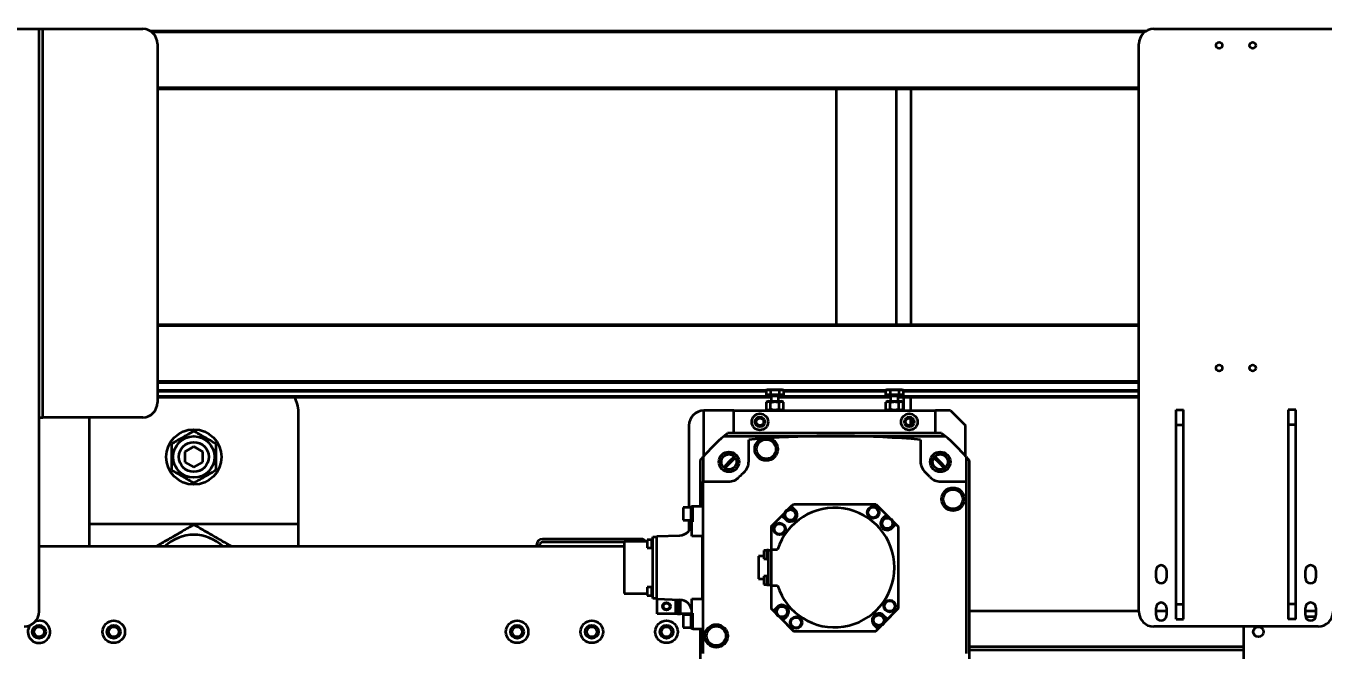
# Model space of a CAD drawing. Header units: millimetres. Extents: x 0 to 420, y 0 to 297.
# Drawn here: x 305.12 to 313.8, y 165.2 to 169.38 of the extents above; entities that cross this region are included whole.
import ezdxf

# ---------------------------------------------------------------- set-up
doc = ezdxf.new("R2010")
doc.units = ezdxf.units.MM
doc.layers.add('尺寸线层', color=150, linetype='Continuous')
doc.styles.add('SLDTEXTSTYLE2', font='TXT', dxfattribs={"width": 0.7})
doc.dimstyles.new('SLDDIMSTYLE0', dxfattribs={"dimtxt": 3.5, "dimasz": 3.302, "dimexe": 0, "dimexo": 0.0625, "dimgap": 0.875, "dimtad": 1, "dimdec": 1, "dimlfac": 100, "dimrnd": 1e-09, "dimzin": 12, "dimdsep": 46, "dimtxsty": 'SLDTEXTSTYLE2', "dimsah": 1, "dimcen": 0.09, "dimadec": 0, "dimazin": 3, "dimtfac": 1, "dimtdec": 3, "dimtofl": 0, "dimtmove": 0, "dimatfit": 3, "dimfxl": 0, "dimfrac": 2, "dimtolj": 1, "dimtzin": 12, "dimarcsym": 0})

# ---------------------------------------------------------------- blocks, each defined once
blk = doc.blocks.new('_D')
at = {"layer": '尺寸线层'}
for p, q in [((291.9431, 202.6412), (364.6876, 202.6412)), ((363.6876, 202.6412), (363.6876, 128.5802)), ((326.1167, 128.5802), (364.6876, 128.5802))]:
    blk.add_line(p, q, dxfattribs=at)
for points in [[(363.6876, 202.6412), (363.1796, 199.3392), (364.1956, 199.3392)], [(363.6876, 128.5802), (364.1956, 131.8822), (363.1796, 131.8822)]]:
    blk.add_solid(points, dxfattribs=at)
at = {"layer": '尺寸线层', "insert": (359.1758, 158.5376), "char_height": 3.5, "attachment_point": 1, "rotation": 90, "style": 'SLDTEXTSTYLE2'}
blk.add_mtext('7406.11', dxfattribs=at)
blk = doc.blocks.new('_D_6')
at = {"layer": '尺寸线层'}
for p, q in [((91.2154, 164.9172), (91.2154, 234.1922)), ((321.3154, 165.1871), (321.3154, 234.1922)), ((321.3154, 233.1922), (91.2154, 233.1922))]:
    blk.add_line(p, q, dxfattribs=at)
for points in [[(91.2154, 233.1922), (94.5174, 232.6842), (94.5174, 233.7002)], [(321.3154, 233.1922), (318.0134, 233.7002), (318.0134, 232.6842)]]:
    blk.add_solid(points, dxfattribs=at)
at = {"layer": '尺寸线层', "insert": (205.1726, 237.704), "char_height": 3.5, "attachment_point": 1, "style": 'SLDTEXTSTYLE2'}
blk.add_mtext('23010', dxfattribs=at)
blk = doc.blocks.new('_D_7')
at = {"layer": '尺寸线层'}
for p, q in [((70.597, 160.4022), (70.597, 246.1922)), ((332.8156, 175.1167), (332.8156, 246.1922)), ((332.8156, 245.1922), (70.597, 245.1922))]:
    blk.add_line(p, q, dxfattribs=at)
for points in [[(70.597, 245.1922), (73.899, 244.6842), (73.899, 245.7002)], [(332.8156, 245.1922), (329.5136, 245.7002), (329.5136, 244.6842)]]:
    blk.add_solid(points, dxfattribs=at)
at = {"layer": '尺寸线层', "insert": (202.8758, 249.704), "char_height": 3.5, "attachment_point": 1, "style": 'SLDTEXTSTYLE2'}
blk.add_mtext('26221.85', dxfattribs=at)

msp = doc.modelspace()

# ---------------------------------------------------------------- linework, layer by layer
at = {"color": 7, "linetype": 'Continuous', "lineweight": 35}
for p, q in [((304.0092, 169.3572), (305.2092, 169.3572)), ((305.2092, 166.7572), (305.2092, 169.3572)), ((305.2092, 169.3572), (305.2351, 169.3572)), ((305.2351, 166.7572), (305.2351, 169.3572)), ((305.2351, 169.3572), (305.9049, 169.3572)), ((312.6188, 169.3429), (305.9547, 169.3429)), ((305.9557, 169.3422), (312.6177, 169.3422)), ((305.9628, 169.3372), (312.6104, 169.3372)), ((312.6704, 169.3572), (313.8704, 169.3572)), ((306.0015, 169.2572), (306.0015, 166.8572)), ((312.5704, 165.4572), (312.5704, 169.2572)), ((312.5704, 168.9622), (306.0015, 168.9622)), ((306.0015, 168.9572), (312.5704, 168.9572)), ((310.5454, 168.9572), (310.5454, 167.3772)), ((310.9454, 168.9572), (310.9454, 167.3772)), ((311.0454, 168.9572), (311.0454, 167.3772)), ((312.5704, 167.3772), (306.0015, 167.3772)), ((306.0015, 167.3722), (312.5704, 167.3722)), ((312.5704, 166.9972), (306.0015, 166.9972)), ((312.5704, 166.9922), (306.0015, 166.9922)), ((306.0015, 166.9916), (312.5704, 166.9916)), ((310.0765, 166.9369), (306.0015, 166.9369)), ((306.0015, 166.9326), (310.0765, 166.9326)), ((310.1092, 166.8972), (306.0015, 166.8972)), ((306.0015, 166.8922), (310.1092, 166.8922)), ((310.0842, 166.9422), (310.0765, 166.9394)), ((310.0765, 166.9394), (310.0909, 166.9422)), ((310.0765, 166.9394), (310.0765, 166.9072)), ((310.1053, 166.9072), (310.0765, 166.9072)), ((310.0907, 166.8662), (310.0765, 166.858)), ((310.0909, 166.9422), (310.0842, 166.9422)), ((310.0855, 166.9072), (310.0905, 166.9022)), ((310.0905, 166.9022), (310.1779, 166.9022)), ((310.0907, 166.8662), (310.1777, 166.8662)), ((310.0909, 166.9422), (310.1053, 166.9394)), ((310.1342, 166.9422), (310.0909, 166.9422)), ((310.1053, 166.9394), (310.1342, 166.9422)), ((310.1053, 166.9394), (310.1053, 166.9072)), ((310.1631, 166.9072), (310.1053, 166.9072)), ((310.1092, 166.9022), (310.1092, 166.8662)), ((310.1342, 166.9422), (310.1631, 166.9394)), ((310.1775, 166.9422), (310.1342, 166.9422)), ((310.1592, 166.8662), (310.1592, 166.9022)), ((310.9092, 166.8972), (310.1592, 166.8972)), ((310.1592, 166.8922), (310.9092, 166.8922)), ((310.1631, 166.9394), (310.1775, 166.9422)), ((310.1631, 166.9394), (310.1631, 166.9072)), ((310.1919, 166.9072), (310.1631, 166.9072)), ((310.1775, 166.9422), (310.1919, 166.9394)), ((310.1842, 166.9422), (310.1775, 166.9422)), ((310.1919, 166.858), (310.1777, 166.8662)), ((310.1779, 166.9022), (310.1829, 166.9072)), ((310.1919, 166.9394), (310.1842, 166.9422)), ((310.1919, 166.9394), (310.1919, 166.9072)), ((310.8765, 166.9369), (310.1919, 166.9369)), ((310.1919, 166.9326), (310.8765, 166.9326)), ((310.8842, 166.9422), (310.8765, 166.9394)), ((310.8765, 166.9394), (310.8909, 166.9422)), ((310.8765, 166.9072), (310.8765, 166.9394)), ((310.9053, 166.9072), (310.8765, 166.9072)), ((310.8907, 166.8662), (310.8765, 166.858)), ((310.8909, 166.9422), (310.8842, 166.9422)), ((310.8855, 166.9072), (310.8905, 166.9022)), ((310.8905, 166.9022), (310.9779, 166.9022)), ((310.8907, 166.8662), (310.9777, 166.8662)), ((310.8909, 166.9422), (310.9053, 166.9394)), ((310.9342, 166.9422), (310.8909, 166.9422)), ((310.9053, 166.9394), (310.9342, 166.9422)), ((310.9053, 166.9394), (310.9053, 166.9072)), ((310.9631, 166.9072), (310.9053, 166.9072)), ((310.9092, 166.9022), (310.9092, 166.8662)), ((310.9342, 166.9422), (310.9631, 166.9394)), ((310.9775, 166.9422), (310.9342, 166.9422)), ((310.9592, 166.8662), (310.9592, 166.9022)), ((312.5704, 166.8972), (310.9592, 166.8972)), ((310.9592, 166.8922), (312.5704, 166.8922)), ((310.9631, 166.9394), (310.9775, 166.9422)), ((310.9631, 166.9394), (310.9631, 166.9072)), ((310.9919, 166.9072), (310.9631, 166.9072)), ((310.9775, 166.9422), (310.9919, 166.9394)), ((310.9842, 166.9422), (310.9775, 166.9422)), ((310.9919, 166.858), (310.9777, 166.8662)), ((310.9779, 166.9022), (310.9829, 166.9072)), ((310.9919, 166.9394), (310.9842, 166.9422)), ((310.9919, 166.9394), (310.9919, 166.9072)), ((312.5704, 166.9369), (310.9919, 166.9369)), ((310.9919, 166.9326), (312.5704, 166.9326)), ((310.9954, 166.8922), (310.9954, 166.8022)), ((311.0454, 166.8022), (311.0454, 166.8922)), ((306.9454, 166.0422), (306.9454, 166.7922)), ((309.6592, 166.4985), (309.6592, 166.8022)), ((309.8592, 166.8022), (309.6592, 166.8022)), ((309.8592, 166.6522), (309.8592, 166.8022)), ((309.8592, 166.8022), (311.2092, 166.8022)), ((310.0765, 166.858), (310.0765, 166.8105)), ((310.0765, 166.8105), (310.0907, 166.8022)), ((310.1053, 166.8105), (310.1053, 166.858)), ((310.1631, 166.8105), (310.1631, 166.858)), ((310.1777, 166.8022), (310.1919, 166.8105)), ((310.1919, 166.8105), (310.1919, 166.858)), ((310.8765, 166.8105), (310.8765, 166.858)), ((310.8765, 166.8105), (310.8907, 166.8022)), ((310.9053, 166.8105), (310.9053, 166.858)), ((310.9631, 166.8105), (310.9631, 166.858)), ((310.9777, 166.8022), (310.9919, 166.8105)), ((310.9919, 166.8105), (310.9919, 166.858)), ((311.3092, 166.8022), (311.2092, 166.8022)), ((311.2092, 166.6522), (311.2092, 166.8022)), ((311.3092, 166.8022), (311.4092, 166.7022)), ((312.8204, 166.7072), (312.8204, 166.8072)), ((312.8204, 166.8072), (312.8704, 166.8072)), ((312.8704, 166.7072), (312.8704, 166.8072)), ((313.6204, 166.8072), (313.5704, 166.8072)), ((313.5704, 166.8072), (313.5704, 166.7072)), ((313.6204, 166.7072), (313.6204, 166.8072)), ((305.2092, 166.7572), (305.2351, 166.7572)), ((305.2092, 165.4572), (305.2092, 166.7572)), ((305.9049, 166.7572), (305.2351, 166.7572)), ((305.5454, 166.7572), (305.5454, 166.0422)), ((309.5592, 166.7022), (309.5592, 166.1547)), ((311.0454, 166.7049), (311.0454, 166.7496)), ((311.4092, 166.4985), (311.4092, 166.7022)), ((312.8204, 166.7072), (312.8704, 166.7072)), ((312.8204, 165.5072), (312.8204, 166.7072)), ((312.8704, 165.5072), (312.8704, 166.7072)), ((313.6204, 166.7072), (313.5704, 166.7072)), ((313.5704, 166.7072), (313.5704, 165.5072)), ((313.6204, 165.5072), (313.6204, 166.7072)), ((309.7939, 166.6322), (309.8183, 166.6522)), ((309.7939, 166.6322), (310.5342, 166.6322)), ((311.2501, 166.6522), (309.8183, 166.6522)), ((309.9592, 166.4627), (309.9592, 166.6079)), ((310.5342, 166.6322), (311.2745, 166.6322)), ((311.1092, 166.6079), (311.1092, 166.4627)), ((311.2501, 166.6522), (311.2745, 166.6322)), ((306.2454, 166.5615), (306.1854, 166.5269)), ((306.1854, 166.5269), (306.1854, 166.4576)), ((306.3054, 166.5269), (306.2454, 166.5615)), ((306.3054, 166.4576), (306.3054, 166.5269)), ((306.1854, 166.4576), (306.2454, 166.423)), ((306.2454, 166.423), (306.3054, 166.4576)), ((309.6342, 166.4681), (309.6542, 166.4926)), ((309.6342, 166.4681), (309.6342, 166.1622)), ((309.6542, 166.4926), (309.6542, 166.3272)), ((311.4142, 166.4926), (311.4142, 166.3272)), ((311.4142, 166.4926), (311.4342, 166.4681)), ((311.4342, 166.4681), (311.4342, 165.0363)), ((309.6542, 165.1772), (309.6542, 166.3272)), ((309.6542, 166.3272), (309.8237, 166.3272)), ((311.2447, 166.3272), (311.4142, 166.3272)), ((311.4142, 166.3272), (311.4142, 165.1772)), ((310.2237, 166.1418), (310.2592, 166.1772)), ((310.2442, 166.1622), (310.2592, 166.1772)), ((310.2592, 166.1772), (310.8092, 166.1772)), ((310.2592, 166.1772), (310.2592, 166.1772)), ((310.8092, 166.1772), (310.8807, 166.1057)), ((310.8092, 166.1772), (310.9014, 166.0851)), ((310.8092, 166.1772), (310.8092, 166.1772)), ((309.5712, 166.1547), (309.5212, 166.1547)), ((309.5212, 166.1547), (309.5212, 166.0697)), ((309.5842, 166.1582), (309.5712, 166.1582)), ((309.5712, 166.1582), (309.5712, 166.0662)), ((309.5792, 166.1622), (309.5842, 166.1622)), ((309.5792, 166.1622), (309.5792, 166.1582)), ((309.5842, 166.1622), (309.6542, 166.1622)), ((309.5842, 166.0572), (309.5842, 166.1622)), ((310.1092, 166.0273), (310.2014, 166.1194)), ((310.1092, 166.0272), (310.1807, 166.0988)), ((310.1807, 166.0988), (310.2013, 166.1194)), ((310.1807, 166.0988), (310.2067, 166.0728)), ((310.2237, 166.1418), (310.2442, 166.1622)), ((310.2667, 166.1397), (310.2442, 166.1622)), ((310.8807, 166.1057), (310.8547, 166.0797)), ((310.8807, 166.1057), (310.9013, 166.0851)), ((305.5454, 166.0422), (305.5454, 165.8922)), ((306.9454, 166.0422), (305.5454, 166.0422)), ((306.9454, 165.8922), (306.9454, 166.0422)), ((309.5212, 166.0697), (309.5712, 166.0697)), ((309.5592, 166.0697), (309.5592, 165.9978)), ((309.5712, 166.0662), (309.5842, 166.0662)), ((309.5792, 166.0662), (309.5792, 166.0572)), ((309.5792, 165.9622), (309.5792, 166.0572)), ((309.5792, 166.0572), (309.5842, 166.0572)), ((310.1092, 166.0272), (310.1092, 166.0273)), ((310.1092, 166.0272), (310.1092, 165.8722)), ((310.9216, 166.0197), (310.9442, 166.0423)), ((310.9237, 166.0627), (310.9442, 166.0423)), ((310.9237, 166.0627), (310.9592, 166.0273)), ((310.9442, 166.0423), (310.9592, 166.0272)), ((310.9592, 166.0273), (310.9592, 166.0272)), ((310.9592, 166.0272), (310.9592, 165.4772)), ((309.2392, 165.9422), (308.5792, 165.9422)), ((309.1257, 165.9222), (308.5792, 165.9222)), ((309.1257, 165.9222), (308.5792, 165.9222)), ((309.2797, 165.9269), (309.1257, 165.9269)), ((309.1257, 165.9269), (309.1257, 165.5776)), ((309.3097, 165.9385), (309.2797, 165.9385)), ((309.2797, 165.9385), (309.2797, 165.8835)), ((309.3167, 165.9405), (309.3097, 165.9405)), ((309.3097, 165.9405), (309.3097, 165.8815)), ((309.3167, 165.9586), (309.3442, 165.9586)), ((309.3167, 165.5459), (309.3167, 165.9586)), ((309.3442, 165.9622), (309.4972, 165.9676)), ((309.3442, 165.5422), (309.3442, 165.9622)), ((309.6492, 165.9622), (309.5792, 165.9622)), ((309.6492, 165.5422), (309.6492, 165.9622)), ((309.1257, 165.8922), (305.2092, 165.8922)), ((308.5392, 165.9022), (308.5392, 165.8922)), ((308.5592, 165.9022), (308.5592, 165.8922)), ((308.5592, 165.9022), (308.5592, 165.8922)), ((309.2797, 165.8835), (309.3097, 165.8835)), ((309.3097, 165.8815), (309.3167, 165.8815)), ((310.0602, 165.8287), (310.0252, 165.8287)), ((310.0252, 165.8287), (310.0252, 165.6757)), ((310.0802, 165.8665), (310.0602, 165.8665)), ((310.0602, 165.8665), (310.0602, 165.8105)), ((310.0872, 165.868), (310.0802, 165.868)), ((310.0802, 165.868), (310.0802, 165.809)), ((310.0922, 165.8685), (310.0872, 165.8685)), ((310.0872, 165.8685), (310.0872, 165.8085)), ((310.0922, 165.8692), (310.1092, 165.8692)), ((310.0922, 165.6352), (310.0922, 165.8692)), ((310.1092, 165.8722), (310.1526, 165.8722)), ((310.1092, 165.8722), (310.1092, 165.6322)), ((310.0602, 165.8105), (310.0802, 165.8105)), ((310.0802, 165.809), (310.0872, 165.809)), ((310.0872, 165.8085), (310.0922, 165.8085)), ((310.0252, 165.6757), (310.0602, 165.6757)), ((310.0802, 165.6939), (310.0602, 165.6939)), ((310.0602, 165.6939), (310.0602, 165.6379)), ((310.0872, 165.6954), (310.0802, 165.6954)), ((310.0802, 165.6954), (310.0802, 165.6364)), ((310.0922, 165.6959), (310.0872, 165.6959)), ((310.0872, 165.6959), (310.0872, 165.6359)), ((312.6854, 165.6822), (312.6854, 165.7322)), ((312.7554, 165.7322), (312.7554, 165.6822)), ((313.6854, 165.6822), (313.6854, 165.7322)), ((313.7554, 165.7322), (313.7554, 165.6822)), ((309.1257, 165.5776), (309.2797, 165.5776)), ((309.3097, 165.621), (309.2797, 165.621)), ((309.2797, 165.621), (309.2797, 165.566)), ((309.2797, 165.566), (309.3097, 165.566)), ((309.3167, 165.623), (309.3097, 165.623)), ((309.3097, 165.623), (309.3097, 165.564)), ((309.3097, 165.564), (309.3167, 165.564)), ((310.0602, 165.6379), (310.0802, 165.6379)), ((310.0802, 165.6364), (310.0872, 165.6364)), ((310.0872, 165.6359), (310.0922, 165.6359)), ((310.1092, 165.6352), (310.0922, 165.6352)), ((310.1092, 165.6322), (310.1526, 165.6322)), ((310.1092, 165.6322), (310.1092, 165.4772)), ((309.3442, 165.5459), (309.3167, 165.5459)), ((309.3442, 165.5422), (309.4972, 165.5369)), ((309.3467, 165.4422), (309.3467, 165.5422)), ((309.4717, 165.4422), (309.4717, 165.5378)), ((309.4817, 165.5374), (309.4817, 165.4422)), ((309.5017, 165.4422), (309.5017, 165.5366)), ((309.5792, 165.4472), (309.5792, 165.5422)), ((309.5792, 165.5422), (309.6492, 165.5422)), ((310.1242, 165.4622), (310.1092, 165.4772)), ((310.1092, 165.4772), (310.1447, 165.4417)), ((310.1092, 165.4772), (310.1092, 165.4772)), ((310.1467, 165.4847), (310.1242, 165.4622)), ((310.867, 165.385), (310.9592, 165.4772)), ((310.9592, 165.4772), (310.8877, 165.4057)), ((310.9592, 165.4772), (310.9592, 165.4772)), ((312.6854, 165.4322), (312.6854, 165.4822)), ((312.7554, 165.4822), (312.7554, 165.4322)), ((312.8204, 165.5072), (312.8704, 165.5072)), ((312.8204, 165.4072), (312.8204, 165.5072)), ((312.8704, 165.4072), (312.8704, 165.5072)), ((313.6204, 165.5072), (313.5704, 165.5072)), ((313.5704, 165.5072), (313.5704, 165.4072)), ((313.6204, 165.4072), (313.6204, 165.5072)), ((313.6854, 165.4322), (313.6854, 165.4822)), ((313.7554, 165.4822), (313.7554, 165.4322)), ((309.4717, 165.4422), (309.3467, 165.4422)), ((309.4817, 165.4422), (309.4717, 165.4422)), ((309.4817, 165.4422), (309.5017, 165.4422)), ((309.5792, 165.4422), (309.5017, 165.4422)), ((309.5712, 165.4347), (309.5212, 165.4347)), ((309.5212, 165.4347), (309.5212, 165.3497)), ((309.5842, 165.4382), (309.5712, 165.4382)), ((309.5712, 165.4382), (309.5712, 165.3462)), ((309.5792, 165.4472), (309.5842, 165.4472)), ((309.5792, 165.4472), (309.5792, 165.4382)), ((309.5842, 165.3422), (309.5842, 165.4472)), ((310.1242, 165.4622), (310.1446, 165.4418)), ((310.167, 165.4194), (310.1877, 165.3988)), ((310.167, 165.4194), (310.2592, 165.3272)), ((310.1877, 165.3988), (310.2136, 165.4247)), ((310.2592, 165.3272), (310.1877, 165.3988)), ((310.8877, 165.4057), (310.8617, 165.4317)), ((310.867, 165.3851), (310.8877, 165.4057)), ((311.4342, 165.4622), (312.5704, 165.4622)), ((312.6854, 165.4622), (312.7554, 165.4622)), ((312.8204, 165.4072), (312.8704, 165.4072)), ((313.6204, 165.4072), (313.5704, 165.4072)), ((313.6854, 165.4622), (313.7554, 165.4622)), ((313.7539, 165.4222), (313.6868, 165.4222)), ((309.5212, 165.3497), (309.5712, 165.3497)), ((309.5712, 165.3462), (309.5842, 165.3462)), ((309.5792, 165.3462), (309.5792, 165.3422)), ((309.5842, 165.3422), (309.5792, 165.3422)), ((309.5842, 165.3422), (309.6542, 165.3422)), ((309.6342, 165.3422), (309.6342, 165.0363)), ((310.2592, 165.3272), (310.8092, 165.3272)), ((310.2592, 165.3272), (310.2592, 165.3272)), ((310.8017, 165.3648), (310.8242, 165.3423)), ((310.8092, 165.3272), (310.8447, 165.3627)), ((310.8242, 165.3423), (310.8092, 165.3272)), ((310.8092, 165.3272), (310.8092, 165.3272)), ((310.8242, 165.3423), (310.8446, 165.3627)), ((313.7704, 165.3572), (312.6704, 165.3572)), ((313.2704, 165.3572), (313.2704, 165.0222)), ((313.2704, 165.2222), (311.4342, 165.2222)), ((311.4342, 165.2022), (313.2704, 165.2022))]:
    msp.add_line(p, q, dxfattribs=at)
at = {"color": 7, "linetype": 'Continuous', "lineweight": 35, "flags": 128}
for points in [[(309.8641, 166.4945), (309.8271, 166.4593), (309.7919, 166.4224)], [(309.8692, 166.4857), (309.8342, 166.4523), (309.8004, 166.4168)], [(311.2685, 166.4162), (311.2342, 166.4523), (311.1982, 166.4866)], [(311.2764, 166.4224), (311.2413, 166.4593), (311.2043, 166.4945)], [(305.1839, 165.3928), (305.1931, 165.3955), (305.2092, 165.3972)]]:
    msp.add_lwpolyline(points, dxfattribs=at)
at = {"color": 7, "linetype": 'Continuous', "lineweight": 35}
for centre, radius in [((313.1079, 169.2472), 0.021), ((313.3329, 169.2472), 0.021), ((313.1079, 167.0872), 0.021), ((313.3329, 167.0872), 0.021), ((310.0342, 166.7272), 0.055), ((311.0342, 166.7272), 0.055), ((310.0342, 166.7272), 0.033), ((310.0342, 166.7272), 0.025), ((311.0342, 166.7272), 0.033), ((311.0342, 166.7272), 0.025), ((306.2454, 166.4922), 0.185), ((306.2454, 166.4922), 0.1385), ((310.0767, 166.5447), 0.077), ((310.0767, 166.5447), 0.065), ((306.2454, 166.4922), 0.1), ((309.8271, 166.4593), 0.0675), ((311.2413, 166.4593), 0.0675), ((309.8271, 166.4593), 0.051), ((311.2413, 166.4593), 0.051), ((311.3266, 166.2097), 0.077), ((311.3266, 166.2097), 0.065), ((310.2385, 166.1046), 0.04), ((310.2385, 166.1046), 0.038), ((310.2385, 166.1046), 0.035), ((310.7923, 166.1209), 0.04), ((310.7923, 166.1209), 0.038), ((310.7923, 166.1209), 0.035), ((310.8866, 166.0479), 0.04), ((310.8866, 166.0479), 0.038), ((310.8866, 166.0479), 0.035), ((310.1656, 166.0103), 0.04), ((310.1656, 166.0103), 0.038), ((310.1656, 166.0103), 0.035), ((309.4092, 165.4922), 0.026), ((309.4092, 165.4922), 0.021), ((310.1818, 165.4566), 0.04), ((310.1818, 165.4566), 0.038), ((310.1818, 165.4566), 0.035), ((310.9028, 165.4941), 0.04), ((310.9028, 165.4941), 0.038), ((310.9028, 165.4941), 0.035), ((305.7092, 165.3222), 0.075), ((308.4092, 165.3222), 0.075), ((308.9092, 165.3222), 0.075), ((309.4092, 165.3222), 0.075), ((310.2761, 165.3836), 0.04), ((310.2761, 165.3836), 0.038), ((310.2761, 165.3836), 0.035), ((310.8299, 165.3999), 0.04), ((310.8299, 165.3999), 0.038), ((310.8299, 165.3999), 0.035), ((305.2092, 165.3222), 0.045), ((305.2092, 165.3222), 0.034), ((305.7092, 165.3222), 0.045), ((305.7092, 165.3222), 0.034), ((308.4092, 165.3222), 0.045), ((308.4092, 165.3222), 0.034), ((308.9092, 165.3222), 0.045), ((308.9092, 165.3222), 0.034), ((309.4092, 165.3222), 0.045), ((309.4092, 165.3222), 0.034), ((309.7418, 165.2947), 0.077), ((309.7418, 165.2947), 0.065), ((313.3704, 165.3222), 0.034)]:
    msp.add_circle(centre, radius, dxfattribs=at)
for centre, radius, start, end in [((305.9031, 169.2589), 0.0983, 359.02424, 88.98981), ((312.6704, 169.2572), 0.1, 90, 180), ((306.7454, 166.7922), 0.2, 0, 30), ((305.9031, 166.8556), 0.0983, 271.01019, 0.97576), ((309.6592, 166.7022), 0.1, 90, 180), ((310.5342, 165.7522), 1.15, 130.07366, 139.92634), ((310.5342, 159.8322), 6.8, 94.12999, 94.85066), ((310.5342, 159.8322), 6.8, 85.14934, 93.6682), ((310.5342, 165.7522), 1.15, 40.07366, 49.92634), ((309.8592, 166.4627), 0.1, 313.53326, 0), ((311.2092, 166.4627), 0.1, 180, 226.46674), ((309.8237, 166.4272), 0.1, 270, 316.46674), ((310.5342, 165.7522), 0.88, 133.53326, 136.46674), ((310.5342, 165.7522), 0.88, 43.53326, 46.46674), ((311.2447, 166.4272), 0.1, 223.53326, 270), ((310.5342, 165.7522), 0.4, 197.4576, 162.5424), ((310.2385, 166.1046), 0.045, 225, 51.21563), ((309.4942, 166.0525), 0.085, 272, 360), ((310.8866, 166.0479), 0.045, 135, 321.21563), ((306.2454, 165.6922), 0.2795, 45.6894, 134.3106), ((308.5792, 165.9022), 0.04, 90, 180), ((308.5792, 165.9022), 0.02, 90, 180), ((308.5792, 165.9022), 0.02, 90, 180), ((309.2392, 165.9022), 0.04, 37.99735, 90), ((312.7204, 165.7322), 0.035, 0, 180), ((313.7204, 165.7322), 0.035, 0, 180), ((312.7204, 165.6822), 0.035, 180, 0), ((313.7204, 165.6822), 0.035, 180, 0), ((309.4942, 165.452), 0.085, 360, 88), ((310.1818, 165.4566), 0.045, 315, 141.21563), ((312.7204, 165.4822), 0.035, 0, 180), ((313.7204, 165.4822), 0.035, 0, 180), ((305.1092, 165.4572), 0.1, 270, 0), ((305.2092, 165.3222), 0.075, 142.96754, 90), ((310.8299, 165.3999), 0.045, 45, 231.21563), ((312.6704, 165.4572), 0.1, 180, 270), ((312.7204, 165.4322), 0.035, 180, 0), ((313.7204, 165.4322), 0.035, 180, 0), ((313.7704, 165.4572), 0.1, 270, 0)]:
    msp.add_arc(centre, radius, start, end, dxfattribs=at)
for points, knots in [([(310.0765, 166.858), (310.0816, 166.8604), (310.0913, 166.8647), (310.1009, 166.8601), (310.1053, 166.858)], [0, 0, 0, 0, 0.534747, 1, 1, 1, 1]), ([(310.1053, 166.858), (310.1156, 166.8604), (310.1349, 166.8647), (310.1541, 166.8601), (310.1631, 166.858)], [0, 0, 0, 0, 0.534747, 1, 1, 1, 1]), ([(310.1631, 166.858), (310.1682, 166.8604), (310.1779, 166.8647), (310.1875, 166.8601), (310.1919, 166.858)], [0, 0, 0, 0, 0.534747, 1, 1, 1, 1]), ([(310.8765, 166.858), (310.8816, 166.8604), (310.8913, 166.8647), (310.9009, 166.8601), (310.9053, 166.858)], [0, 0, 0, 0, 0.534747, 1, 1, 1, 1]), ([(310.9053, 166.858), (310.9156, 166.8604), (310.9349, 166.8647), (310.9541, 166.8601), (310.9631, 166.858)], [0, 0, 0, 0, 0.534747, 1, 1, 1, 1]), ([(310.9631, 166.858), (310.9682, 166.8604), (310.9779, 166.8647), (310.9875, 166.8601), (310.9919, 166.858)], [0, 0, 0, 0, 0.534747, 1, 1, 1, 1]), ([(310.1053, 166.8105), (310.1002, 166.8081), (310.0905, 166.8038), (310.0809, 166.8083), (310.0765, 166.8105)], [0, 0, 0, 0, 0.534747, 1, 1, 1, 1]), ([(310.1631, 166.8105), (310.1527, 166.8081), (310.1334, 166.8038), (310.1143, 166.8083), (310.1053, 166.8105)], [0, 0, 0, 0, 0.534747, 1, 1, 1, 1]), ([(310.1919, 166.8105), (310.1868, 166.8081), (310.1771, 166.8038), (310.1675, 166.8083), (310.1631, 166.8105)], [0, 0, 0, 0, 0.534747, 1, 1, 1, 1]), ([(310.9053, 166.8105), (310.9002, 166.8081), (310.8905, 166.8038), (310.8809, 166.8083), (310.8765, 166.8105)], [0, 0, 0, 0, 0.534747, 1, 1, 1, 1]), ([(310.9631, 166.8105), (310.9527, 166.8081), (310.9334, 166.8038), (310.9143, 166.8083), (310.9053, 166.8105)], [0, 0, 0, 0, 0.534747, 1, 1, 1, 1]), ([(310.9919, 166.8105), (310.9868, 166.8081), (310.9771, 166.8038), (310.9675, 166.8083), (310.9631, 166.8105)], [0, 0, 0, 0, 0.534747, 1, 1, 1, 1]), ([(306.2454, 166.6654), (306.2324, 166.6579), (306.206, 166.6427), (306.167, 166.6202), (306.1298, 166.5987), (306.1069, 166.5855), (306.0954, 166.5788)], [0, 0, 0, 0, 0.2646136, 0.5349658, 0.7653524, 1, 1, 1, 1]), ([(306.3954, 166.5788), (306.3824, 166.5864), (306.356, 166.6016), (306.317, 166.6241), (306.2798, 166.6456), (306.2569, 166.6588), (306.2454, 166.6654)], [0, 0, 0, 0, 0.264614, 0.534966, 0.765352, 1, 1, 1, 1]), ([(306.0954, 166.5788), (306.0954, 166.5638), (306.0954, 166.5334), (306.0954, 166.4884), (306.0954, 166.4453), (306.0954, 166.419), (306.0954, 166.4056)], [0, 0, 0, 0, 0.264614, 0.534966, 0.765352, 1, 1, 1, 1]), ([(306.3954, 166.4056), (306.3954, 166.4207), (306.3954, 166.4511), (306.3954, 166.4961), (306.3954, 166.5391), (306.3954, 166.5655), (306.3954, 166.5788)], [0, 0, 0, 0, 0.264614, 0.534966, 0.765352, 1, 1, 1, 1]), ([(306.0954, 166.4056), (306.1084, 166.3981), (306.1347, 166.3829), (306.1737, 166.3604), (306.211, 166.3389), (306.2338, 166.3257), (306.2454, 166.319)], [0, 0, 0, 0, 0.264614, 0.534966, 0.765352, 1, 1, 1, 1]), ([(306.2454, 166.319), (306.2584, 166.3266), (306.2847, 166.3417), (306.3237, 166.3643), (306.361, 166.3858), (306.3838, 166.399), (306.3954, 166.4056)], [0, 0, 0, 0, 0.264614, 0.534966, 0.765352, 1, 1, 1, 1]), ([(306.2454, 166.0387), (306.2324, 166.0312), (306.2065, 166.0162), (306.1666, 165.9932), (306.1259, 165.9697), (306.0751, 165.9403), (306.0299, 165.9142), (305.9995, 165.8967), (305.9918, 165.8922)], [0, 0, 0, 0, 0.1568974, 0.3137504, 0.4741125, 0.6344458, 0.9074714, 1, 1, 1, 1]), ([(306.499, 165.8922), (306.4883, 165.8984), (306.4641, 165.9124), (306.4259, 165.9344), (306.375, 165.9638), (306.3141, 165.999), (306.2684, 166.0253), (306.2454, 166.0387)], [0, 0, 0, 0, 0.127599, 0.288072, 0.448517, 0.721732, 1, 1, 1, 1])]:
    msp.add_open_spline(points, degree=3, knots=knots, dxfattribs=at)

# ---------------------------------------------------------------- dimensions: what is measured, and where the dimension line sits
at = {"layer": '尺寸线层'}
for base, p1, p2, angle, picture, middle in [((70.597, 245.1922), (332.8156, 175.1167), (70.597, 160.4022), 0, '_D_7', (209.0129, 245.1922)), ((91.2154, 233.1922), (321.3154, 165.1871), (91.2154, 164.9172), 0, '_D_6', (209.0129, 233.1922)), ((363.6876, 128.5802), (291.9431, 202.6412), (326.1167, 128.5802), 90, '_D', (363.6876, 163.9067))]:
    dim = msp.add_linear_dim(base=base, p1=p1, p2=p2, angle=angle, dimstyle='SLDDIMSTYLE0', dxfattribs=at)
    dim.commit()
    dim.dimension.update_dxf_attribs({"geometry": picture, "text_midpoint": middle, "dimtype": 160})

doc.saveas('drawing.dxf')
